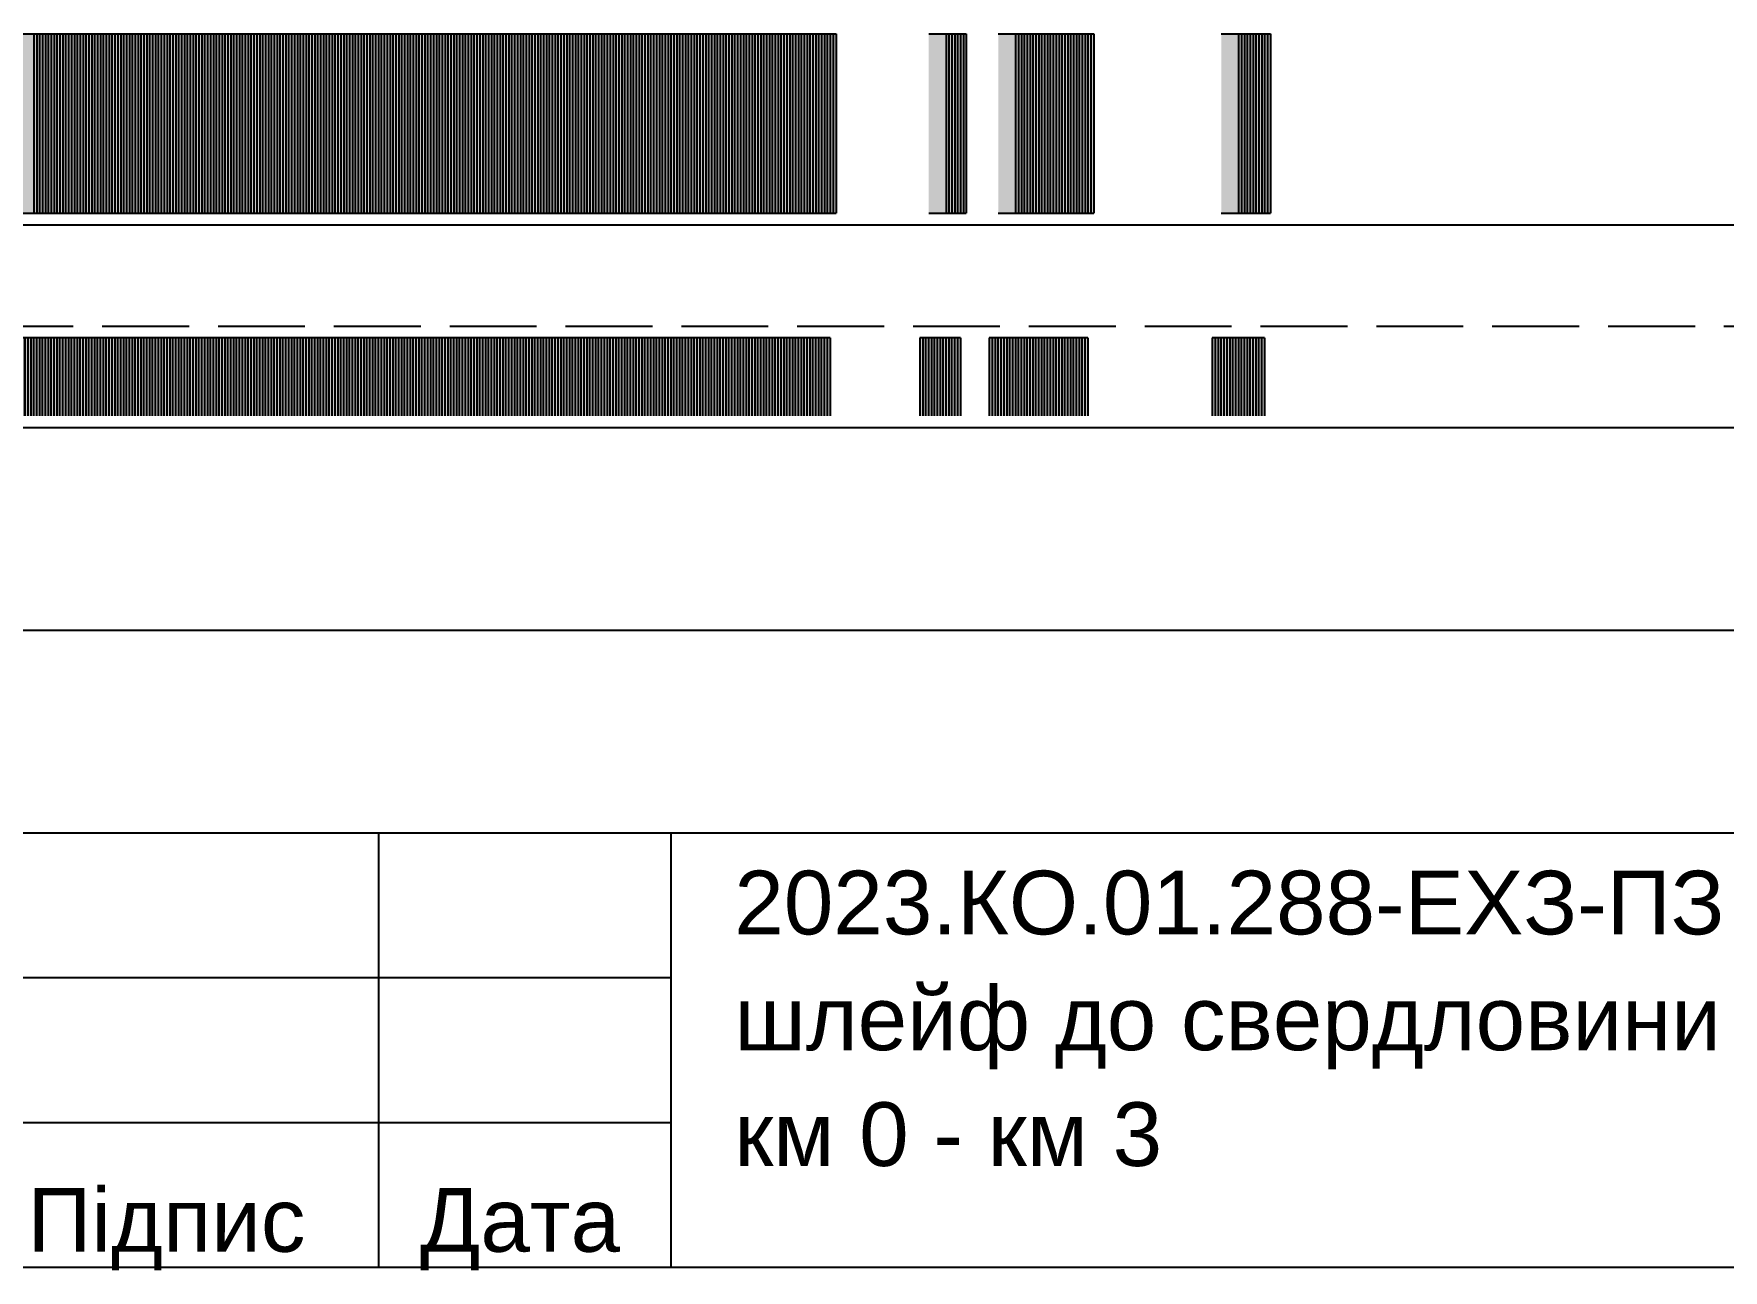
# Model space of a CAD drawing. Header units: millimetres. Extents: x -226 to 1784, y 10 to 1137.
# Drawn here: x 262.8 to 321.1, y 10.4 to 53.1 of the extents above; entities that cross this region are included whole.
import ezdxf

# ---------------------------------------------------------------- set-up
doc = ezdxf.new("R2010")
doc.units = ezdxf.units.MM
doc.linetypes.add('HID-3', pattern=[4, 3, -1])
for name, color, linetype in [('График_G', 1, 'Continuous'), ('Макет', 7, 'Continuous'), ('Перешкоди', 7, 'Continuous')]:
    doc.layers.add(name, color=color, linetype=linetype)
doc.layers.add('Текст', color=7, linetype='Continuous', lineweight=0)
doc.styles.get("Standard").update_dxf_attribs({"font": 'arial.ttf'})

# ---------------------------------------------------------------- blocks, each defined once
blk = doc.blocks.new('Корр_неб')
at = {"layer": 'График_G'}
h = blk.add_hatch(color=256, dxfattribs=at)
h.set_gradient(color1=(255, 0, 0), color2=(214, 0, 0), one_color=1, tint=0.42)
h.paths.add_polyline_path([(0.6, -208.893), (0, -208.893), (0, -215.093), (0.6, -215.093)])
for p, q in [((0, -208.893), (0.6, -208.893)), ((0.6, -208.893), (0.6, -215.093)), ((0, -215.093), (0.6, -215.093))]:
    blk.add_line(p, q, dxfattribs=at)
blk = doc.blocks.new('Незахист_Eом')
at = {"layer": 'График_G'}
h = blk.add_hatch(color=256, dxfattribs=at)
h.dxf.hatch_style = 1
h.set_gradient(color1=(255, 0, 0), color2=(255, 0, 0), tint=0.49)
h.paths.add_polyline_path([(0.3, -219.393), (-0.3, -219.393), (-0.3, -222.093), (0.3, -222.093)])
for p, q in [((-0.3, -219.393), (-0.3, -222.093)), ((0.3, -219.393), (-0.3, -219.393)), ((0.3, -219.393), (0.3, -222.093))]:
    blk.add_line(p, q, dxfattribs=at)

msp = doc.modelspace()

# ---------------------------------------------------------------- linework, layer by layer
at = {"layer": 'Макет', "lineweight": -2}
for p, q in [((20, 46.507), (390, 46.507)), ((20, 46.507), (390, 46.507)), ((20, 39.507), (390, 39.507)), ((20, 32.507), (390, 32.507)), ((20, 25.507), (405, 25.507)), ((9.044, 10.507), (405, 10.507))]:
    msp.add_line(p, q, dxfattribs=at)
at = {"layer": 'Макет', "linetype": 'HID-3', "lineweight": -2}
msp.add_line((81.171, 43.007), (390, 43.007), dxfattribs=at)
at = {"layer": 'Макет', "color": 7}
for points in [[(220.009, 25.507), (284.821, 25.507)], [(274.725, 10.507), (274.725, 25.508)], [(284.821, 10.507), (284.821, 25.507)], [(220.009, 20.508), (284.821, 20.508)], [(220.009, 15.507), (284.821, 15.507)]]:
    msp.add_lwpolyline(points, dxfattribs=at)

# ---------------------------------------------------------------- block references
at = {"layer": 'Перешкоди'}
for name, p in [('Корр_неб', (262.21, 262)), ('Корр_неб', (262.31, 262)), ('Корр_неб', (262.41, 262)), ('Корр_неб', (262.51, 262)), ('Корр_неб', (262.61, 262)), ('Корр_неб', (262.71, 262)), ('Корр_неб', (262.81, 262)), ('Корр_неб', (262.91, 262)), ('Корр_неб', (263.01, 262)), ('Корр_неб', (263.11, 262)), ('Корр_неб', (263.21, 262)), ('Корр_неб', (263.31, 262)), ('Корр_неб', (263.41, 262)), ('Корр_неб', (263.51, 262)), ('Корр_неб', (263.61, 262)), ('Корр_неб', (263.71, 262)), ('Корр_неб', (263.81, 262)), ('Корр_неб', (263.91, 262)), ('Корр_неб', (264.01, 262)), ('Корр_неб', (264.11, 262)), ('Корр_неб', (264.21, 262)), ('Корр_неб', (264.31, 262)), ('Корр_неб', (264.41, 262)), ('Корр_неб', (264.51, 262)), ('Корр_неб', (264.61, 262)), ('Корр_неб', (264.71, 262)), ('Корр_неб', (264.81, 262)), ('Корр_неб', (264.91, 262)), ('Корр_неб', (265.01, 262)), ('Корр_неб', (265.11, 262)), ('Корр_неб', (265.21, 262)), ('Корр_неб', (265.31, 262)), ('Корр_неб', (265.41, 262)), ('Корр_неб', (265.51, 262)), ('Корр_неб', (265.61, 262)), ('Корр_неб', (265.71, 262)), ('Корр_неб', (265.81, 262)), ('Корр_неб', (265.91, 262)), ('Корр_неб', (266.01, 262)), ('Корр_неб', (266.11, 262)), ('Корр_неб', (266.21, 262)), ('Корр_неб', (266.31, 262)), ('Корр_неб', (266.41, 262)), ('Корр_неб', (266.51, 262)), ('Корр_неб', (266.61, 262)), ('Корр_неб', (266.71, 262)), ('Корр_неб', (266.81, 262)), ('Корр_неб', (266.91, 262)), ('Корр_неб', (267.01, 262)), ('Корр_неб', (267.11, 262)), ('Корр_неб', (267.21, 262)), ('Корр_неб', (267.31, 262)), ('Корр_неб', (267.41, 262)), ('Корр_неб', (267.51, 262)), ('Корр_неб', (267.61, 262)), ('Корр_неб', (267.71, 262)), ('Корр_неб', (267.81, 262)), ('Корр_неб', (267.91, 262)), ('Корр_неб', (268.01, 262)), ('Корр_неб', (268.11, 262)), ('Корр_неб', (268.21, 262)), ('Корр_неб', (268.31, 262)), ('Корр_неб', (268.41, 262)), ('Корр_неб', (268.51, 262)), ('Корр_неб', (268.61, 262)), ('Корр_неб', (268.71, 262)), ('Корр_неб', (268.81, 262)), ('Корр_неб', (268.91, 262)), ('Корр_неб', (269.01, 262)), ('Корр_неб', (269.11, 262)), ('Корр_неб', (269.21, 262)), ('Корр_неб', (269.31, 262)), ('Корр_неб', (269.41, 262)), ('Корр_неб', (269.51, 262)), ('Корр_неб', (269.61, 262)), ('Корр_неб', (269.71, 262)), ('Корр_неб', (269.81, 262)), ('Корр_неб', (269.91, 262)), ('Корр_неб', (270.01, 262)), ('Корр_неб', (270.11, 262)), ('Корр_неб', (270.21, 262)), ('Корр_неб', (270.31, 262)), ('Корр_неб', (270.41, 262)), ('Корр_неб', (270.51, 262)), ('Корр_неб', (270.61, 262)), ('Корр_неб', (270.71, 262)), ('Корр_неб', (270.81, 262)), ('Корр_неб', (270.91, 262)), ('Корр_неб', (271.01, 262)), ('Корр_неб', (271.11, 262)), ('Корр_неб', (271.21, 262)), ('Корр_неб', (271.31, 262)), ('Корр_неб', (271.41, 262)), ('Корр_неб', (271.51, 262)), ('Корр_неб', (271.61, 262)), ('Корр_неб', (271.71, 262)), ('Корр_неб', (271.81, 262)), ('Корр_неб', (271.91, 262)), ('Корр_неб', (272.01, 262)), ('Корр_неб', (272.11, 262)), ('Корр_неб', (272.21, 262)), ('Корр_неб', (272.31, 262)), ('Корр_неб', (272.41, 262)), ('Корр_неб', (272.51, 262)), ('Корр_неб', (272.61, 262)), ('Корр_неб', (272.71, 262)), ('Корр_неб', (272.81, 262)), ('Корр_неб', (272.91, 262)), ('Корр_неб', (273.01, 262)), ('Корр_неб', (273.11, 262)), ('Корр_неб', (273.21, 262)), ('Корр_неб', (273.31, 262)), ('Корр_неб', (273.41, 262)), ('Корр_неб', (273.51, 262)), ('Корр_неб', (273.61, 262)), ('Корр_неб', (273.71, 262)), ('Корр_неб', (273.81, 262)), ('Корр_неб', (273.91, 262)), ('Корр_неб', (274.01, 262)), ('Корр_неб', (274.11, 262)), ('Корр_неб', (274.21, 262)), ('Корр_неб', (274.31, 262)), ('Корр_неб', (274.41, 262)), ('Корр_неб', (274.51, 262)), ('Корр_неб', (274.61, 262)), ('Корр_неб', (274.71, 262)), ('Корр_неб', (274.81, 262)), ('Корр_неб', (274.91, 262)), ('Корр_неб', (275.01, 262)), ('Корр_неб', (275.11, 262)), ('Корр_неб', (275.21, 262)), ('Корр_неб', (275.31, 262)), ('Корр_неб', (275.41, 262)), ('Корр_неб', (275.51, 262)), ('Корр_неб', (275.61, 262)), ('Корр_неб', (275.71, 262)), ('Корр_неб', (275.81, 262)), ('Корр_неб', (275.91, 262)), ('Корр_неб', (276.01, 262)), ('Корр_неб', (276.11, 262)), ('Корр_неб', (276.21, 262)), ('Корр_неб', (276.31, 262)), ('Корр_неб', (276.41, 262)), ('Корр_неб', (276.51, 262)), ('Корр_неб', (276.61, 262)), ('Корр_неб', (276.71, 262)), ('Корр_неб', (276.81, 262)), ('Корр_неб', (276.91, 262)), ('Корр_неб', (277.01, 262)), ('Корр_неб', (277.11, 262)), ('Корр_неб', (277.21, 262)), ('Корр_неб', (277.31, 262)), ('Корр_неб', (277.41, 262)), ('Корр_неб', (277.51, 262)), ('Корр_неб', (277.61, 262)), ('Корр_неб', (277.71, 262)), ('Корр_неб', (277.81, 262)), ('Корр_неб', (277.91, 262)), ('Корр_неб', (278.01, 262)), ('Корр_неб', (278.11, 262)), ('Корр_неб', (278.21, 262)), ('Корр_неб', (278.31, 262)), ('Корр_неб', (278.41, 262)), ('Корр_неб', (278.51, 262)), ('Корр_неб', (278.61, 262)), ('Корр_неб', (278.71, 262)), ('Корр_неб', (278.81, 262)), ('Корр_неб', (278.91, 262)), ('Корр_неб', (279.01, 262)), ('Корр_неб', (279.11, 262)), ('Корр_неб', (279.21, 262)), ('Корр_неб', (279.31, 262)), ('Корр_неб', (279.41, 262)), ('Корр_неб', (279.51, 262)), ('Корр_неб', (279.61, 262)), ('Корр_неб', (279.71, 262)), ('Корр_неб', (279.81, 262)), ('Корр_неб', (279.91, 262)), ('Корр_неб', (280.01, 262)), ('Корр_неб', (280.11, 262)), ('Корр_неб', (280.21, 262)), ('Корр_неб', (280.31, 262)), ('Корр_неб', (280.41, 262)), ('Корр_неб', (280.51, 262)), ('Корр_неб', (280.61, 262)), ('Корр_неб', (280.71, 262)), ('Корр_неб', (280.81, 262)), ('Корр_неб', (280.91, 262)), ('Корр_неб', (281.01, 262)), ('Корр_неб', (281.11, 262)), ('Корр_неб', (281.21, 262)), ('Корр_неб', (281.31, 262)), ('Корр_неб', (281.41, 262)), ('Корр_неб', (281.51, 262)), ('Корр_неб', (281.61, 262)), ('Корр_неб', (281.71, 262)), ('Корр_неб', (281.81, 262)), ('Корр_неб', (281.91, 262)), ('Корр_неб', (282.01, 262)), ('Корр_неб', (282.11, 262)), ('Корр_неб', (282.21, 262)), ('Корр_неб', (282.31, 262)), ('Корр_неб', (282.41, 262)), ('Корр_неб', (282.51, 262)), ('Корр_неб', (282.61, 262)), ('Корр_неб', (282.71, 262)), ('Корр_неб', (282.81, 262)), ('Корр_неб', (282.91, 262)), ('Корр_неб', (283.01, 262)), ('Корр_неб', (283.11, 262)), ('Корр_неб', (283.21, 262)), ('Корр_неб', (283.31, 262)), ('Корр_неб', (283.41, 262)), ('Корр_неб', (283.51, 262)), ('Корр_неб', (283.61, 262)), ('Корр_неб', (283.71, 262)), ('Корр_неб', (283.81, 262)), ('Корр_неб', (283.91, 262)), ('Корр_неб', (284.01, 262)), ('Корр_неб', (284.11, 262)), ('Корр_неб', (284.21, 262)), ('Корр_неб', (284.31, 262)), ('Корр_неб', (284.41, 262)), ('Корр_неб', (284.51, 262)), ('Корр_неб', (284.61, 262)), ('Корр_неб', (284.71, 262)), ('Корр_неб', (284.81, 262)), ('Корр_неб', (284.91, 262)), ('Корр_неб', (285.01, 262)), ('Корр_неб', (285.11, 262)), ('Корр_неб', (285.21, 262)), ('Корр_неб', (285.31, 262)), ('Корр_неб', (285.41, 262)), ('Корр_неб', (285.51, 262)), ('Корр_неб', (285.61, 262)), ('Корр_неб', (285.71, 262)), ('Корр_неб', (285.81, 262)), ('Корр_неб', (285.91, 262)), ('Корр_неб', (286.01, 262)), ('Корр_неб', (286.11, 262)), ('Корр_неб', (286.21, 262)), ('Корр_неб', (286.31, 262)), ('Корр_неб', (286.41, 262)), ('Корр_неб', (286.51, 262)), ('Корр_неб', (286.61, 262)), ('Корр_неб', (286.71, 262)), ('Корр_неб', (286.81, 262)), ('Корр_неб', (286.91, 262)), ('Корр_неб', (287.01, 262)), ('Корр_неб', (287.11, 262)), ('Корр_неб', (287.21, 262)), ('Корр_неб', (287.31, 262)), ('Корр_неб', (287.41, 262)), ('Корр_неб', (287.51, 262)), ('Корр_неб', (287.61, 262)), ('Корр_неб', (287.71, 262)), ('Корр_неб', (287.81, 262)), ('Корр_неб', (287.91, 262)), ('Корр_неб', (288.01, 262)), ('Корр_неб', (288.11, 262)), ('Корр_неб', (288.21, 262)), ('Корр_неб', (288.31, 262)), ('Корр_неб', (288.41, 262)), ('Корр_неб', (288.51, 262)), ('Корр_неб', (288.61, 262)), ('Корр_неб', (288.71, 262)), ('Корр_неб', (288.81, 262)), ('Корр_неб', (288.91, 262)), ('Корр_неб', (289.01, 262)), ('Корр_неб', (289.11, 262)), ('Корр_неб', (289.21, 262)), ('Корр_неб', (289.31, 262)), ('Корр_неб', (289.41, 262)), ('Корр_неб', (289.51, 262)), ('Корр_неб', (289.61, 262)), ('Корр_неб', (289.71, 262)), ('Корр_неб', (289.81, 262)), ('Корр_неб', (289.91, 262)), ('Корр_неб', (293.71, 262)), ('Корр_неб', (293.81, 262)), ('Корр_неб', (293.91, 262)), ('Корр_неб', (294.01, 262)), ('Корр_неб', (294.11, 262)), ('Корр_неб', (294.21, 262)), ('Корр_неб', (294.31, 262)), ('Корр_неб', (294.41, 262)), ('Корр_неб', (296.11, 262)), ('Корр_неб', (296.21, 262)), ('Корр_неб', (296.31, 262)), ('Корр_неб', (296.41, 262)), ('Корр_неб', (296.51, 262)), ('Корр_неб', (296.61, 262)), ('Корр_неб', (296.71, 262)), ('Корр_неб', (296.81, 262)), ('Корр_неб', (296.91, 262)), ('Корр_неб', (297.01, 262)), ('Корр_неб', (297.11, 262)), ('Корр_неб', (297.21, 262)), ('Корр_неб', (297.31, 262)), ('Корр_неб', (297.41, 262)), ('Корр_неб', (297.51, 262)), ('Корр_неб', (297.61, 262)), ('Корр_неб', (297.71, 262)), ('Корр_неб', (297.81, 262)), ('Корр_неб', (297.91, 262)), ('Корр_неб', (298.01, 262)), ('Корр_неб', (298.11, 262)), ('Корр_неб', (298.21, 262)), ('Корр_неб', (298.31, 262)), ('Корр_неб', (298.41, 262)), ('Корр_неб', (298.51, 262)), ('Корр_неб', (298.61, 262)), ('Корр_неб', (298.71, 262)), ('Корр_неб', (298.81, 262)), ('Корр_неб', (303.81, 262)), ('Корр_неб', (303.91, 262)), ('Корр_неб', (304.01, 262)), ('Корр_неб', (304.11, 262)), ('Корр_неб', (304.21, 262)), ('Корр_неб', (304.31, 262)), ('Корр_неб', (304.41, 262)), ('Корр_неб', (304.51, 262)), ('Корр_неб', (304.61, 262)), ('Корр_неб', (304.71, 262)), ('Корр_неб', (304.81, 262)), ('Корр_неб', (304.91, 262)), ('Незахист_Eом', (262.603, 262)), ('Незахист_Eом', (262.703, 262)), ('Незахист_Eом', (262.803, 262)), ('Незахист_Eом', (262.903, 262)), ('Незахист_Eом', (263.003, 262)), ('Незахист_Eом', (263.103, 262)), ('Незахист_Eом', (263.203, 262)), ('Незахист_Eом', (263.303, 262)), ('Незахист_Eом', (263.403, 262)), ('Незахист_Eом', (263.503, 262)), ('Незахист_Eом', (263.603, 262)), ('Незахист_Eом', (263.703, 262)), ('Незахист_Eом', (263.803, 262)), ('Незахист_Eом', (263.903, 262)), ('Незахист_Eом', (264.003, 262)), ('Незахист_Eом', (264.103, 262)), ('Незахист_Eом', (264.203, 262)), ('Незахист_Eом', (264.303, 262)), ('Незахист_Eом', (264.403, 262)), ('Незахист_Eом', (264.503, 262)), ('Незахист_Eом', (264.603, 262)), ('Незахист_Eом', (264.703, 262)), ('Незахист_Eом', (264.803, 262)), ('Незахист_Eом', (264.903, 262)), ('Незахист_Eом', (265.003, 262)), ('Незахист_Eом', (265.103, 262)), ('Незахист_Eом', (265.203, 262)), ('Незахист_Eом', (265.303, 262)), ('Незахист_Eом', (265.403, 262)), ('Незахист_Eом', (265.503, 262)), ('Незахист_Eом', (265.603, 262)), ('Незахист_Eом', (265.703, 262)), ('Незахист_Eом', (265.803, 262)), ('Незахист_Eом', (265.903, 262)), ('Незахист_Eом', (266.003, 262)), ('Незахист_Eом', (266.103, 262)), ('Незахист_Eом', (266.203, 262)), ('Незахист_Eом', (266.303, 262)), ('Незахист_Eом', (266.403, 262)), ('Незахист_Eом', (266.503, 262)), ('Незахист_Eом', (266.603, 262)), ('Незахист_Eом', (266.703, 262)), ('Незахист_Eом', (266.803, 262)), ('Незахист_Eом', (266.903, 262)), ('Незахист_Eом', (267.003, 262)), ('Незахист_Eом', (267.103, 262)), ('Незахист_Eом', (267.203, 262)), ('Незахист_Eом', (267.303, 262)), ('Незахист_Eом', (267.403, 262)), ('Незахист_Eом', (267.503, 262)), ('Незахист_Eом', (267.603, 262)), ('Незахист_Eом', (267.703, 262)), ('Незахист_Eом', (267.803, 262)), ('Незахист_Eом', (267.903, 262)), ('Незахист_Eом', (268.003, 262)), ('Незахист_Eом', (268.103, 262)), ('Незахист_Eом', (268.203, 262)), ('Незахист_Eом', (268.303, 262)), ('Незахист_Eом', (268.403, 262)), ('Незахист_Eом', (268.503, 262)), ('Незахист_Eом', (268.603, 262)), ('Незахист_Eом', (268.703, 262)), ('Незахист_Eом', (268.803, 262)), ('Незахист_Eом', (268.903, 262)), ('Незахист_Eом', (269.003, 262)), ('Незахист_Eом', (269.103, 262)), ('Незахист_Eом', (269.203, 262)), ('Незахист_Eом', (269.303, 262)), ('Незахист_Eом', (269.403, 262)), ('Незахист_Eом', (269.503, 262)), ('Незахист_Eом', (269.603, 262)), ('Незахист_Eом', (269.703, 262)), ('Незахист_Eом', (269.803, 262)), ('Незахист_Eом', (269.903, 262)), ('Незахист_Eом', (270.003, 262)), ('Незахист_Eом', (270.103, 262)), ('Незахист_Eом', (270.203, 262)), ('Незахист_Eом', (270.303, 262)), ('Незахист_Eом', (270.403, 262)), ('Незахист_Eом', (270.503, 262)), ('Незахист_Eом', (270.603, 262)), ('Незахист_Eом', (270.703, 262)), ('Незахист_Eом', (270.803, 262)), ('Незахист_Eом', (270.903, 262)), ('Незахист_Eом', (271.003, 262)), ('Незахист_Eом', (271.103, 262)), ('Незахист_Eом', (271.203, 262)), ('Незахист_Eом', (271.303, 262)), ('Незахист_Eом', (271.403, 262)), ('Незахист_Eом', (271.503, 262)), ('Незахист_Eом', (271.603, 262)), ('Незахист_Eом', (271.703, 262)), ('Незахист_Eом', (271.803, 262)), ('Незахист_Eом', (271.903, 262)), ('Незахист_Eом', (272.003, 262)), ('Незахист_Eом', (272.103, 262)), ('Незахист_Eом', (272.203, 262)), ('Незахист_Eом', (272.303, 262)), ('Незахист_Eом', (272.403, 262)), ('Незахист_Eом', (272.503, 262)), ('Незахист_Eом', (272.603, 262)), ('Незахист_Eом', (272.703, 262)), ('Незахист_Eом', (272.803, 262)), ('Незахист_Eом', (272.903, 262)), ('Незахист_Eом', (273.003, 262)), ('Незахист_Eом', (273.103, 262)), ('Незахист_Eом', (273.203, 262)), ('Незахист_Eом', (273.303, 262)), ('Незахист_Eом', (273.403, 262)), ('Незахист_Eом', (273.503, 262)), ('Незахист_Eом', (273.603, 262)), ('Незахист_Eом', (273.703, 262)), ('Незахист_Eом', (273.803, 262)), ('Незахист_Eом', (273.903, 262)), ('Незахист_Eом', (274.003, 262)), ('Незахист_Eом', (274.103, 262)), ('Незахист_Eом', (274.203, 262)), ('Незахист_Eом', (274.303, 262)), ('Незахист_Eом', (274.403, 262)), ('Незахист_Eом', (274.503, 262)), ('Незахист_Eом', (274.603, 262)), ('Незахист_Eом', (274.703, 262)), ('Незахист_Eом', (274.803, 262)), ('Незахист_Eом', (274.903, 262)), ('Незахист_Eом', (275.003, 262)), ('Незахист_Eом', (275.103, 262)), ('Незахист_Eом', (275.203, 262)), ('Незахист_Eом', (275.303, 262)), ('Незахист_Eом', (275.403, 262)), ('Незахист_Eом', (275.503, 262)), ('Незахист_Eом', (275.603, 262)), ('Незахист_Eом', (275.703, 262)), ('Незахист_Eом', (275.803, 262)), ('Незахист_Eом', (275.903, 262)), ('Незахист_Eом', (276.003, 262)), ('Незахист_Eом', (276.103, 262)), ('Незахист_Eом', (276.203, 262)), ('Незахист_Eом', (276.303, 262)), ('Незахист_Eом', (276.403, 262)), ('Незахист_Eом', (276.503, 262)), ('Незахист_Eом', (276.603, 262)), ('Незахист_Eом', (276.703, 262)), ('Незахист_Eом', (276.803, 262)), ('Незахист_Eом', (276.903, 262)), ('Незахист_Eом', (277.003, 262)), ('Незахист_Eом', (277.103, 262)), ('Незахист_Eом', (277.203, 262)), ('Незахист_Eом', (277.303, 262)), ('Незахист_Eом', (277.403, 262)), ('Незахист_Eом', (277.503, 262)), ('Незахист_Eом', (277.603, 262)), ('Незахист_Eом', (277.703, 262)), ('Незахист_Eом', (277.803, 262)), ('Незахист_Eом', (277.903, 262)), ('Незахист_Eом', (278.003, 262)), ('Незахист_Eом', (278.103, 262)), ('Незахист_Eом', (278.203, 262)), ('Незахист_Eом', (278.303, 262)), ('Незахист_Eом', (278.403, 262)), ('Незахист_Eом', (278.503, 262)), ('Незахист_Eом', (278.603, 262)), ('Незахист_Eом', (278.703, 262)), ('Незахист_Eом', (278.803, 262)), ('Незахист_Eом', (278.903, 262)), ('Незахист_Eом', (279.003, 262)), ('Незахист_Eом', (279.103, 262)), ('Незахист_Eом', (279.203, 262)), ('Незахист_Eом', (279.303, 262)), ('Незахист_Eом', (279.403, 262)), ('Незахист_Eом', (279.503, 262)), ('Незахист_Eом', (279.603, 262)), ('Незахист_Eом', (279.703, 262)), ('Незахист_Eом', (279.803, 262)), ('Незахист_Eом', (279.903, 262)), ('Незахист_Eом', (280.003, 262)), ('Незахист_Eом', (280.103, 262)), ('Незахист_Eом', (280.203, 262)), ('Незахист_Eом', (280.303, 262)), ('Незахист_Eом', (280.403, 262)), ('Незахист_Eом', (280.503, 262)), ('Незахист_Eом', (280.603, 262)), ('Незахист_Eом', (280.703, 262)), ('Незахист_Eом', (280.803, 262)), ('Незахист_Eом', (280.903, 262)), ('Незахист_Eом', (281.003, 262)), ('Незахист_Eом', (281.103, 262)), ('Незахист_Eом', (281.203, 262)), ('Незахист_Eом', (281.303, 262)), ('Незахист_Eом', (281.403, 262)), ('Незахист_Eом', (281.503, 262)), ('Незахист_Eом', (281.603, 262)), ('Незахист_Eом', (281.703, 262)), ('Незахист_Eом', (281.803, 262)), ('Незахист_Eом', (281.903, 262)), ('Незахист_Eом', (282.003, 262)), ('Незахист_Eом', (282.103, 262)), ('Незахист_Eом', (282.203, 262)), ('Незахист_Eом', (282.303, 262)), ('Незахист_Eом', (282.403, 262)), ('Незахист_Eом', (282.503, 262)), ('Незахист_Eом', (282.603, 262)), ('Незахист_Eом', (282.703, 262)), ('Незахист_Eом', (282.803, 262)), ('Незахист_Eом', (282.903, 262)), ('Незахист_Eом', (283.003, 262)), ('Незахист_Eом', (283.103, 262)), ('Незахист_Eом', (283.203, 262)), ('Незахист_Eом', (283.303, 262)), ('Незахист_Eом', (283.403, 262)), ('Незахист_Eом', (283.503, 262)), ('Незахист_Eом', (283.603, 262)), ('Незахист_Eом', (283.703, 262)), ('Незахист_Eом', (283.803, 262)), ('Незахист_Eом', (283.903, 262)), ('Незахист_Eом', (284.003, 262)), ('Незахист_Eом', (284.103, 262)), ('Незахист_Eом', (284.203, 262)), ('Незахист_Eом', (284.303, 262)), ('Незахист_Eом', (284.403, 262)), ('Незахист_Eом', (284.503, 262)), ('Незахист_Eом', (284.603, 262)), ('Незахист_Eом', (284.703, 262)), ('Незахист_Eом', (284.803, 262)), ('Незахист_Eом', (284.903, 262)), ('Незахист_Eом', (285.003, 262)), ('Незахист_Eом', (285.103, 262)), ('Незахист_Eом', (285.203, 262)), ('Незахист_Eом', (285.303, 262)), ('Незахист_Eом', (285.403, 262)), ('Незахист_Eом', (285.503, 262)), ('Незахист_Eом', (285.603, 262)), ('Незахист_Eом', (285.703, 262)), ('Незахист_Eом', (285.803, 262)), ('Незахист_Eом', (285.903, 262)), ('Незахист_Eом', (286.003, 262)), ('Незахист_Eом', (286.103, 262)), ('Незахист_Eом', (286.203, 262)), ('Незахист_Eом', (286.303, 262)), ('Незахист_Eом', (286.403, 262)), ('Незахист_Eом', (286.503, 262)), ('Незахист_Eом', (286.603, 262)), ('Незахист_Eом', (286.703, 262)), ('Незахист_Eом', (286.803, 262)), ('Незахист_Eом', (286.903, 262)), ('Незахист_Eом', (287.003, 262)), ('Незахист_Eом', (287.103, 262)), ('Незахист_Eом', (287.203, 262)), ('Незахист_Eом', (287.303, 262)), ('Незахист_Eом', (287.403, 262)), ('Незахист_Eом', (287.503, 262)), ('Незахист_Eом', (287.603, 262)), ('Незахист_Eом', (287.703, 262)), ('Незахист_Eом', (287.803, 262)), ('Незахист_Eом', (287.903, 262)), ('Незахист_Eом', (288.003, 262)), ('Незахист_Eом', (288.103, 262)), ('Незахист_Eом', (288.203, 262)), ('Незахист_Eом', (288.303, 262)), ('Незахист_Eом', (288.403, 262)), ('Незахист_Eом', (288.503, 262)), ('Незахист_Eом', (288.603, 262)), ('Незахист_Eом', (288.703, 262)), ('Незахист_Eом', (288.803, 262)), ('Незахист_Eом', (288.903, 262)), ('Незахист_Eом', (289.003, 262)), ('Незахист_Eом', (289.103, 262)), ('Незахист_Eом', (289.203, 262)), ('Незахист_Eом', (289.303, 262)), ('Незахист_Eом', (289.403, 262)), ('Незахист_Eом', (289.503, 262)), ('Незахист_Eом', (289.603, 262)), ('Незахист_Eом', (289.703, 262)), ('Незахист_Eом', (289.803, 262)), ('Незахист_Eом', (289.903, 262)), ('Незахист_Eом', (290.003, 262)), ('Незахист_Eом', (293.703, 262)), ('Незахист_Eом', (293.803, 262)), ('Незахист_Eом', (293.903, 262)), ('Незахист_Eом', (294.003, 262)), ('Незахист_Eом', (294.103, 262)), ('Незахист_Eом', (294.203, 262)), ('Незахист_Eом', (294.303, 262)), ('Незахист_Eом', (294.403, 262)), ('Незахист_Eом', (294.503, 262)), ('Незахист_Eом', (296.103, 262)), ('Незахист_Eом', (296.203, 262)), ('Незахист_Eом', (296.303, 262)), ('Незахист_Eом', (296.403, 262)), ('Незахист_Eом', (296.503, 262)), ('Незахист_Eом', (296.603, 262)), ('Незахист_Eом', (296.703, 262)), ('Незахист_Eом', (296.803, 262)), ('Незахист_Eом', (296.903, 262)), ('Незахист_Eом', (297.003, 262)), ('Незахист_Eом', (297.103, 262)), ('Незахист_Eом', (297.203, 262)), ('Незахист_Eом', (297.303, 262)), ('Незахист_Eом', (297.403, 262)), ('Незахист_Eом', (297.503, 262)), ('Незахист_Eом', (297.603, 262)), ('Незахист_Eом', (297.703, 262)), ('Незахист_Eом', (297.803, 262)), ('Незахист_Eом', (297.903, 262)), ('Незахист_Eом', (298.003, 262)), ('Незахист_Eом', (298.103, 262)), ('Незахист_Eом', (298.203, 262)), ('Незахист_Eом', (298.303, 262)), ('Незахист_Eом', (298.403, 262)), ('Незахист_Eом', (298.503, 262)), ('Незахист_Eом', (298.603, 262)), ('Незахист_Eом', (298.703, 262)), ('Незахист_Eом', (298.803, 262)), ('Незахист_Eом', (298.903, 262)), ('Незахист_Eом', (303.803, 262)), ('Незахист_Eом', (303.903, 262)), ('Незахист_Eом', (304.003, 262)), ('Незахист_Eом', (304.103, 262)), ('Незахист_Eом', (304.203, 262)), ('Незахист_Eом', (304.303, 262)), ('Незахист_Eом', (304.403, 262)), ('Незахист_Eом', (304.503, 262)), ('Незахист_Eом', (304.603, 262)), ('Незахист_Eом', (304.703, 262)), ('Незахист_Eом', (304.803, 262)), ('Незахист_Eом', (304.903, 262)), ('Незахист_Eом', (305.003, 262))]:
    msp.add_blockref(name, p, dxfattribs=at)

# ---------------------------------------------------------------- texts
at = {"layer": 'Текст'}
for s, p in [('2023.КО.01.288-ЕХЗ-ПЗ', (287, 22)), ('шлейф до свердловини N139, Ду100', (287, 18)), ('км 0 - км 3', (287, 14))]:
    msp.add_text(s, height=2.2, dxfattribs=at).set_placement(p)
at = {"layer": 'Текст', "char_height": 2.2, "width": 5.53137, "attachment_point": 1}
for s, insert in [('Пiдпис', (262.587, 13.237)), ('Дата', (276.149, 13.237))]:
    msp.add_mtext(s, dxfattribs=dict(at, insert=insert))

doc.saveas('drawing.dxf')
